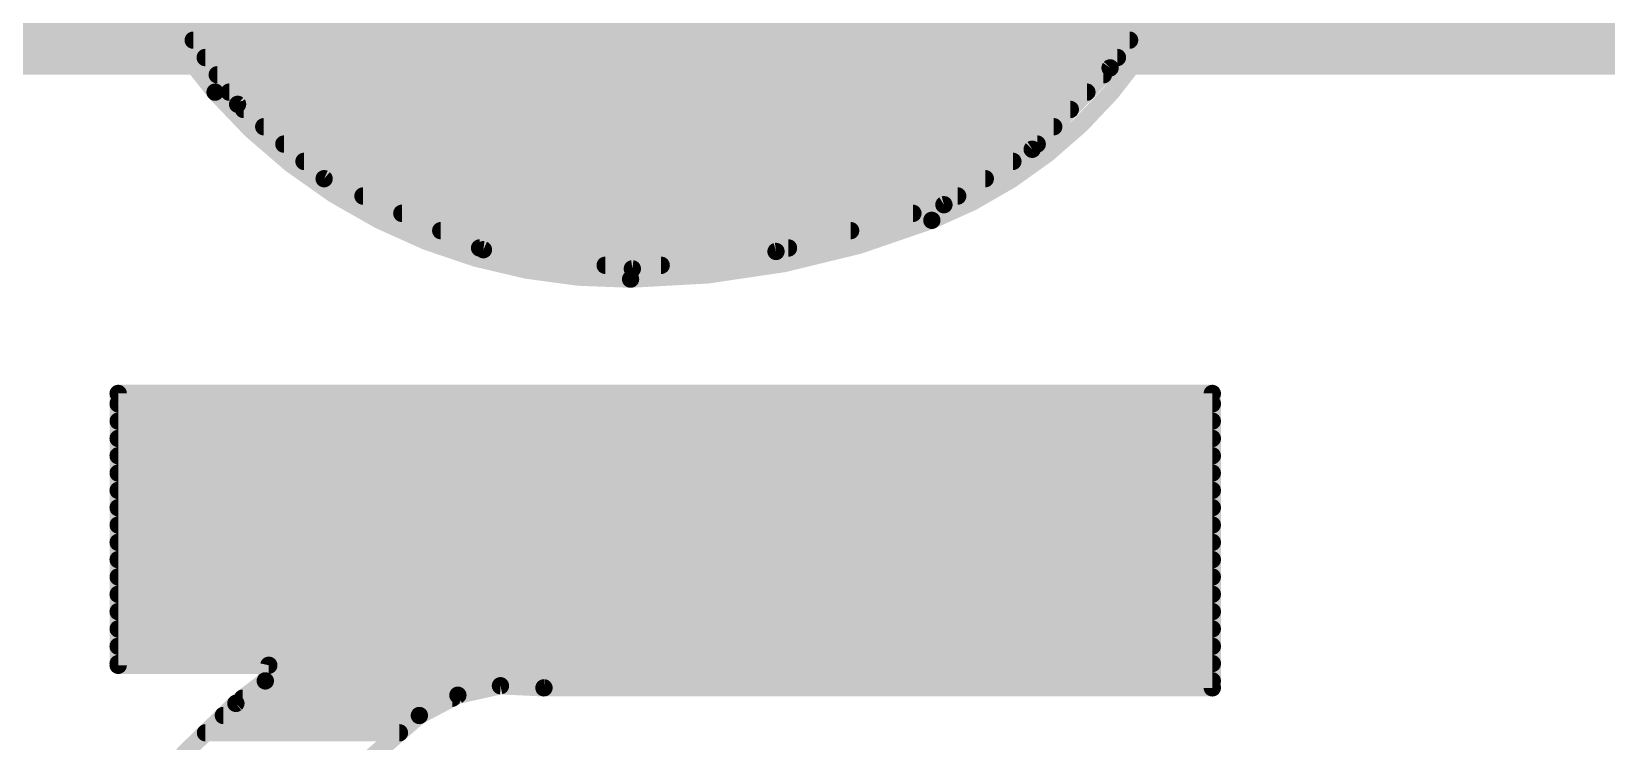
# Model space of a CAD drawing. Extents: x -0.1 to 26.8, y -10.2 to 23.
# Drawn here: x 6.584 to 8.894, y 4.001 to 5.042 of the extents above; entities that cross this region are included whole.
import ezdxf

# ---------------------------------------------------------------- set-up
doc = ezdxf.new("R2010")
doc.units = 0
doc.layers.add('1', color=12, linetype='CONTINUOUS')
doc.layers.add('22', color=40, linetype='CONTINUOUS')

msp = doc.modelspace()

# ---------------------------------------------------------------- linework, layer by layer
at = {"layer": '1', "const_width": 0.2032}
msp.add_lwpolyline([(5.08, 5.08), (12.7, 5.08)], dxfattribs=at)
at = {"layer": '22'}
for points, const_width in [([(6.6853, 5.273, 0.1172), (6.8529, 4.953)], 0.0254), ([(7.9045, 4.765, 0.2224), (8.2956, 5.1791)], 0.0254), ([(6.8208, 5.0356, 1), (6.8208, 5.0229)], 0.0127), ([(8.1947, 5.0229, 1), (8.1947, 5.0356)], 0.0127), ([(6.8384, 5.0102, 1), (6.8384, 4.9974)], 0.0127), ([(8.1768, 4.9974, 1), (8.1768, 5.0102)], 0.0127), ([(8.1609, 4.9923, 1), (8.1713, 4.9849)], 0.0127), ([(8.1707, 4.9842, 1), (8.1615, 4.993)], 0.0127), ([(6.856, 4.9848, 1), (6.856, 4.9721)], 0.0127), ([(8.1563, 4.9721, 1), (8.1563, 4.9848)], 0.0127), ([(6.8529, 4.953, 0.2195), (7.4625, 4.6787)], 0.0254), ([(6.8577, 4.9572, 1), (6.8481, 4.9488)], 0.0127), ([(6.8481, 4.9488, 1), (6.8577, 4.9572)], 0.0127), ([(6.8736, 4.9594, 1), (6.8736, 4.9466)], 0.0127), ([(6.89, 4.94, 1), (6.8818, 4.9304)], 0.0127), ([(8.132, 4.9466, 1), (8.132, 4.9594)], 0.0127), ([(6.8807, 4.9316, 1), (6.8911, 4.9388)], 0.0127), ([(6.8947, 4.934, 1), (6.8947, 4.9212)], 0.0127), ([(8.1077, 4.9212, 1), (8.1077, 4.934)], 0.0127), ([(6.9243, 4.9086, 1), (6.9243, 4.8959)], 0.0127), ([(8.0834, 4.8959, 1), (8.0834, 4.9086)], 0.0127), ([(6.9538, 4.8832, 1), (6.9538, 4.8704)], 0.0127), ([(8.0472, 4.8736, 1), (8.0564, 4.8648)], 0.0127), ([(8.0552, 4.8638, 1), (8.0484, 4.8746)], 0.0127), ([(8.0591, 4.8704, 1), (8.0591, 4.8832)], 0.0127), ([(6.9834, 4.8578, 1), (6.9834, 4.845)], 0.0127), ([(8.0234, 4.845, 1), (8.0234, 4.8578)], 0.0127), ([(7.0129, 4.8324, 1), (7.0129, 4.8197)], 0.0127), ([(7.0155, 4.8318, 1), (7.0103, 4.8202)], 0.0127), ([(7.0088, 4.8212, 1), (7.017, 4.8308)], 0.0127), ([(7.983, 4.8197, 1), (7.983, 4.8324)], 0.0127), ([(7.0699, 4.807, 1), (7.0699, 4.7942)], 0.0127), ([(7.9425, 4.7942, 1), (7.9425, 4.807)], 0.0127), ([(7.1269, 4.7816, 1), (7.1269, 4.7688)], 0.0127), ([(7.8767, 4.7688, 1), (7.8767, 4.7816)], 0.0127), ([(7.9189, 4.7933, 1), (7.9257, 4.7825)], 0.0127), ([(7.924, 4.7818, 1), (7.9206, 4.794)], 0.0127), ([(7.184, 4.7562, 1), (7.184, 4.7435)], 0.0127), ([(7.4625, 4.6787, 0.092), (7.9045, 4.765)], 0.0254), ([(7.7854, 4.7435, 1), (7.7854, 4.7562)], 0.0127), ([(7.9022, 4.7709, 1), (7.9068, 4.7591)], 0.0127), ([(7.9068, 4.7591, 1), (7.9022, 4.7709)], 0.0127), ([(7.241, 4.7308, 1), (7.241, 4.718)], 0.0127), ([(7.2474, 4.7282, 1), (7.2458, 4.7156)], 0.0127), ([(7.244, 4.7161, 1), (7.2492, 4.7277)], 0.0127), ([(7.6742, 4.7254, 1), (7.6776, 4.7132)], 0.0127), ([(7.6767, 4.713, 1), (7.6751, 4.7256)], 0.0127), ([(7.6942, 4.718, 1), (7.6942, 4.7308)], 0.0127), ([(7.4253, 4.7054, 1), (7.4253, 4.6926)], 0.0127), ([(7.4624, 4.685, 1), (7.4626, 4.6724)], 0.0127), ([(7.4643, 4.7002, 1), (7.4659, 4.6876)], 0.0127), ([(7.4626, 4.6724, 1), (7.4624, 4.685)], 0.0127), ([(7.4643, 4.6876, 1), (7.4659, 4.7002)], 0.0127), ([(7.5074, 4.6926, 1), (7.5074, 4.7054)], 0.0127), ([(6.7107, 4.5174, 1), (6.7107, 4.5046)], 0.0127), ([(6.7171, 4.511, 1), (6.7043, 4.511)], 0.0127), ([(6.7107, 4.5022, 1), (6.7107, 4.4894)], 0.0127), ([(8.3224, 4.511, 1), (8.3097, 4.511)], 0.0127), ([(8.316, 4.5046, 1), (8.316, 4.5174)], 0.0127), ([(8.316, 4.4894, 1), (8.316, 4.5022)], 0.0127), ([(6.7107, 4.4768, 1), (6.7107, 4.4641)], 0.0127), ([(8.316, 4.4641, 1), (8.316, 4.4768)], 0.0127), ([(6.7107, 4.4514, 1), (6.7107, 4.4386)], 0.0127), ([(8.316, 4.4386, 1), (8.316, 4.4514)], 0.0127), ([(6.7107, 4.426, 1), (6.7107, 4.4132)], 0.0127), ([(8.316, 4.4132, 1), (8.316, 4.426)], 0.0127), ([(6.7107, 4.4006, 1), (6.7107, 4.3879)], 0.0127), ([(8.316, 4.3879, 1), (8.316, 4.4006)], 0.0127), ([(6.7107, 4.3752, 1), (6.7107, 4.3624)], 0.0127), ([(8.316, 4.3624, 1), (8.316, 4.3752)], 0.0127), ([(6.7107, 4.3498, 1), (6.7107, 4.337)], 0.0127), ([(8.316, 4.337, 1), (8.316, 4.3498)], 0.0127), ([(6.7107, 4.3244, 1), (6.7107, 4.3117)], 0.0127), ([(8.316, 4.3117, 1), (8.316, 4.3244)], 0.0127), ([(6.7107, 4.299, 1), (6.7107, 4.2862)], 0.0127), ([(8.316, 4.2862, 1), (8.316, 4.299)], 0.0127), ([(6.7107, 4.2736, 1), (6.7107, 4.2608)], 0.0127), ([(8.316, 4.2608, 1), (8.316, 4.2736)], 0.0127), ([(6.7107, 4.2482, 1), (6.7107, 4.2355)], 0.0127), ([(8.316, 4.2355, 1), (8.316, 4.2482)], 0.0127), ([(6.7107, 4.2228, 1), (6.7107, 4.21)], 0.0127), ([(8.316, 4.21, 1), (8.316, 4.2228)], 0.0127), ([(6.7107, 4.1974, 1), (6.7107, 4.1846)], 0.0127), ([(8.316, 4.1846, 1), (8.316, 4.1974)], 0.0127), ([(6.7107, 4.172, 1), (6.7107, 4.1593)], 0.0127), ([(8.316, 4.1593, 1), (8.316, 4.172)], 0.0127), ([(6.7107, 4.1466, 1), (6.7107, 4.1338)], 0.0127), ([(8.316, 4.1338, 1), (8.316, 4.1466)], 0.0127), ([(6.7107, 4.1212, 1), (6.7107, 4.1084)], 0.0127), ([(6.7107, 4.1187, 1), (6.7107, 4.1059)], 0.0127), ([(6.7043, 4.1123, 1), (6.7171, 4.1123)], 0.0127), ([(6.9379, 4.1109, 1), (6.9255, 4.1137)], 0.0127), ([(6.9317, 4.1059, 1), (6.9317, 4.1187)], 0.0127), ([(8.316, 4.1084, 1), (8.316, 4.1212)], 0.0127), ([(6.9266, 4.0958, 1), (6.9266, 4.0831)], 0.0127), ([(6.9204, 4.0908, 1), (6.9328, 4.088)], 0.0127), ([(6.9305, 4.0844, 1), (6.9227, 4.0944)], 0.0127), ([(7.2719, 4.0886, 1), (7.2713, 4.0759)], 0.0127), ([(7.273, 4.0761, 1), (7.2702, 4.0885)], 0.0127), ([(7.3355, 4.0856, 1), (7.3355, 4.0728)], 0.0127), ([(7.3352, 4.0729, 1), (7.3358, 4.0855)], 0.0127), ([(8.316, 4.0831, 1), (8.316, 4.0958)], 0.0127), ([(8.316, 4.0728, 1), (8.316, 4.0856)], 0.0127), ([(6.8795, 4.0614, 1), (6.8873, 4.0514)], 0.0127), ([(6.8878, 4.0518, 1), (6.879, 4.061)], 0.0127), ([(6.8934, 4.0704, 1), (6.8934, 4.0576)], 0.0127), ([(7.2008, 4.0576, 1), (7.2008, 4.0704)], 0.0127), ([(7.2078, 4.0746, 1), (7.2106, 4.0622)], 0.0127), ([(7.2121, 4.0628, 1), (7.2062, 4.074)], 0.0127), ([(8.3097, 4.0792, 1), (8.3224, 4.0792)], 0.0127), ([(6.865, 4.045, 1), (6.865, 4.0323)], 0.0127), ([(7.1496, 4.0442, 1), (7.1556, 4.033)], 0.0127), ([(7.1568, 4.0338, 1), (7.1484, 4.0434)], 0.0127), ([(7.1526, 4.0323, 1), (7.1526, 4.045)], 0.0127), ([(6.8388, 4.0196, 1), (6.8388, 4.0069)], 0.0127), ([(7.1234, 4.0069, 1), (7.1234, 4.0196)], 0.0127)]:
    msp.add_lwpolyline(points, format="xyb", dxfattribs=dict(at, const_width=const_width))
at = {"layer": '22', "const_width": 0.0254}
for points in [[(6.7488, 5.1333), (6.8859, 4.9352)], [(8.1661, 4.9886), (8.2448, 5.1003)], [(6.8033, 5.0546), (8.2126, 5.0546)], [(6.8208, 5.0292), (8.1947, 5.0292)], [(6.8384, 5.0038), (8.1768, 5.0038)], [(8.0518, 4.8692), (8.1661, 4.9886)], [(6.856, 4.9784), (8.1563, 4.9784)], [(6.8736, 4.953), (8.132, 4.953)], [(6.8859, 4.9352), (7.0129, 4.826)], [(6.8947, 4.9276), (8.1077, 4.9276)], [(6.9243, 4.9022), (8.0834, 4.9022)], [(6.9538, 4.8768), (8.0591, 4.8768)], [(7.9223, 4.7879), (8.0518, 4.8692)], [(6.9834, 4.8514), (8.0234, 4.8514)], [(7.0129, 4.826), (7.2466, 4.7219)], [(7.0129, 4.826), (7.983, 4.826)], [(7.0699, 4.8006), (7.9425, 4.8006)], [(7.1269, 4.7752), (7.8767, 4.7752)], [(7.6759, 4.7193), (7.9223, 4.7879)], [(7.184, 4.7498), (7.7854, 4.7498)], [(7.241, 4.7244), (7.6942, 4.7244)], [(7.2466, 4.7219), (7.4651, 4.6939)], [(7.4651, 4.6939), (7.6759, 4.7193)], [(7.4253, 4.699), (7.5074, 4.699)], [(8.316, 4.511), (6.7107, 4.511)], [(6.7107, 4.511), (6.7107, 4.1123)], [(6.7107, 4.4958), (8.316, 4.4958)], [(8.316, 4.0792), (8.316, 4.511)], [(6.7107, 4.4704), (8.316, 4.4704)], [(6.7107, 4.445), (8.316, 4.445)], [(6.7107, 4.4196), (8.316, 4.4196)], [(6.7107, 4.3942), (8.316, 4.3942)], [(6.7107, 4.3688), (8.316, 4.3688)], [(6.7107, 4.3434), (8.316, 4.3434)], [(6.7107, 4.318), (8.316, 4.318)], [(6.7107, 4.2926), (8.316, 4.2926)], [(6.7107, 4.2672), (8.316, 4.2672)], [(6.7107, 4.2418), (8.316, 4.2418)], [(6.7107, 4.2164), (8.316, 4.2164)], [(6.7107, 4.191), (8.316, 4.191)], [(6.7107, 4.1656), (8.316, 4.1656)], [(6.7107, 4.1402), (8.316, 4.1402)], [(6.7107, 4.1148), (8.316, 4.1148)], [(6.7107, 4.1123), (6.9317, 4.1123)], [(6.9317, 4.1123), (6.9266, 4.0894)], [(6.9266, 4.0894), (6.8834, 4.0564)], [(6.9266, 4.0894), (8.316, 4.0894)], [(7.2092, 4.0684), (7.2716, 4.0823)], [(7.2716, 4.0823), (7.3355, 4.0792)], [(7.3355, 4.0792), (8.316, 4.0792)], [(6.8834, 4.0564), (6.8047, 3.9802)], [(6.8934, 4.064), (7.2008, 4.064)], [(7.1526, 4.0386), (7.2092, 4.0684)], [(6.865, 4.0386), (7.1526, 4.0386)], [(7.0561, 3.9548), (7.1526, 4.0386)], [(6.8388, 4.0132), (7.1234, 4.0132)]]:
    msp.add_lwpolyline(points, dxfattribs=at)

doc.saveas('drawing.dxf')
